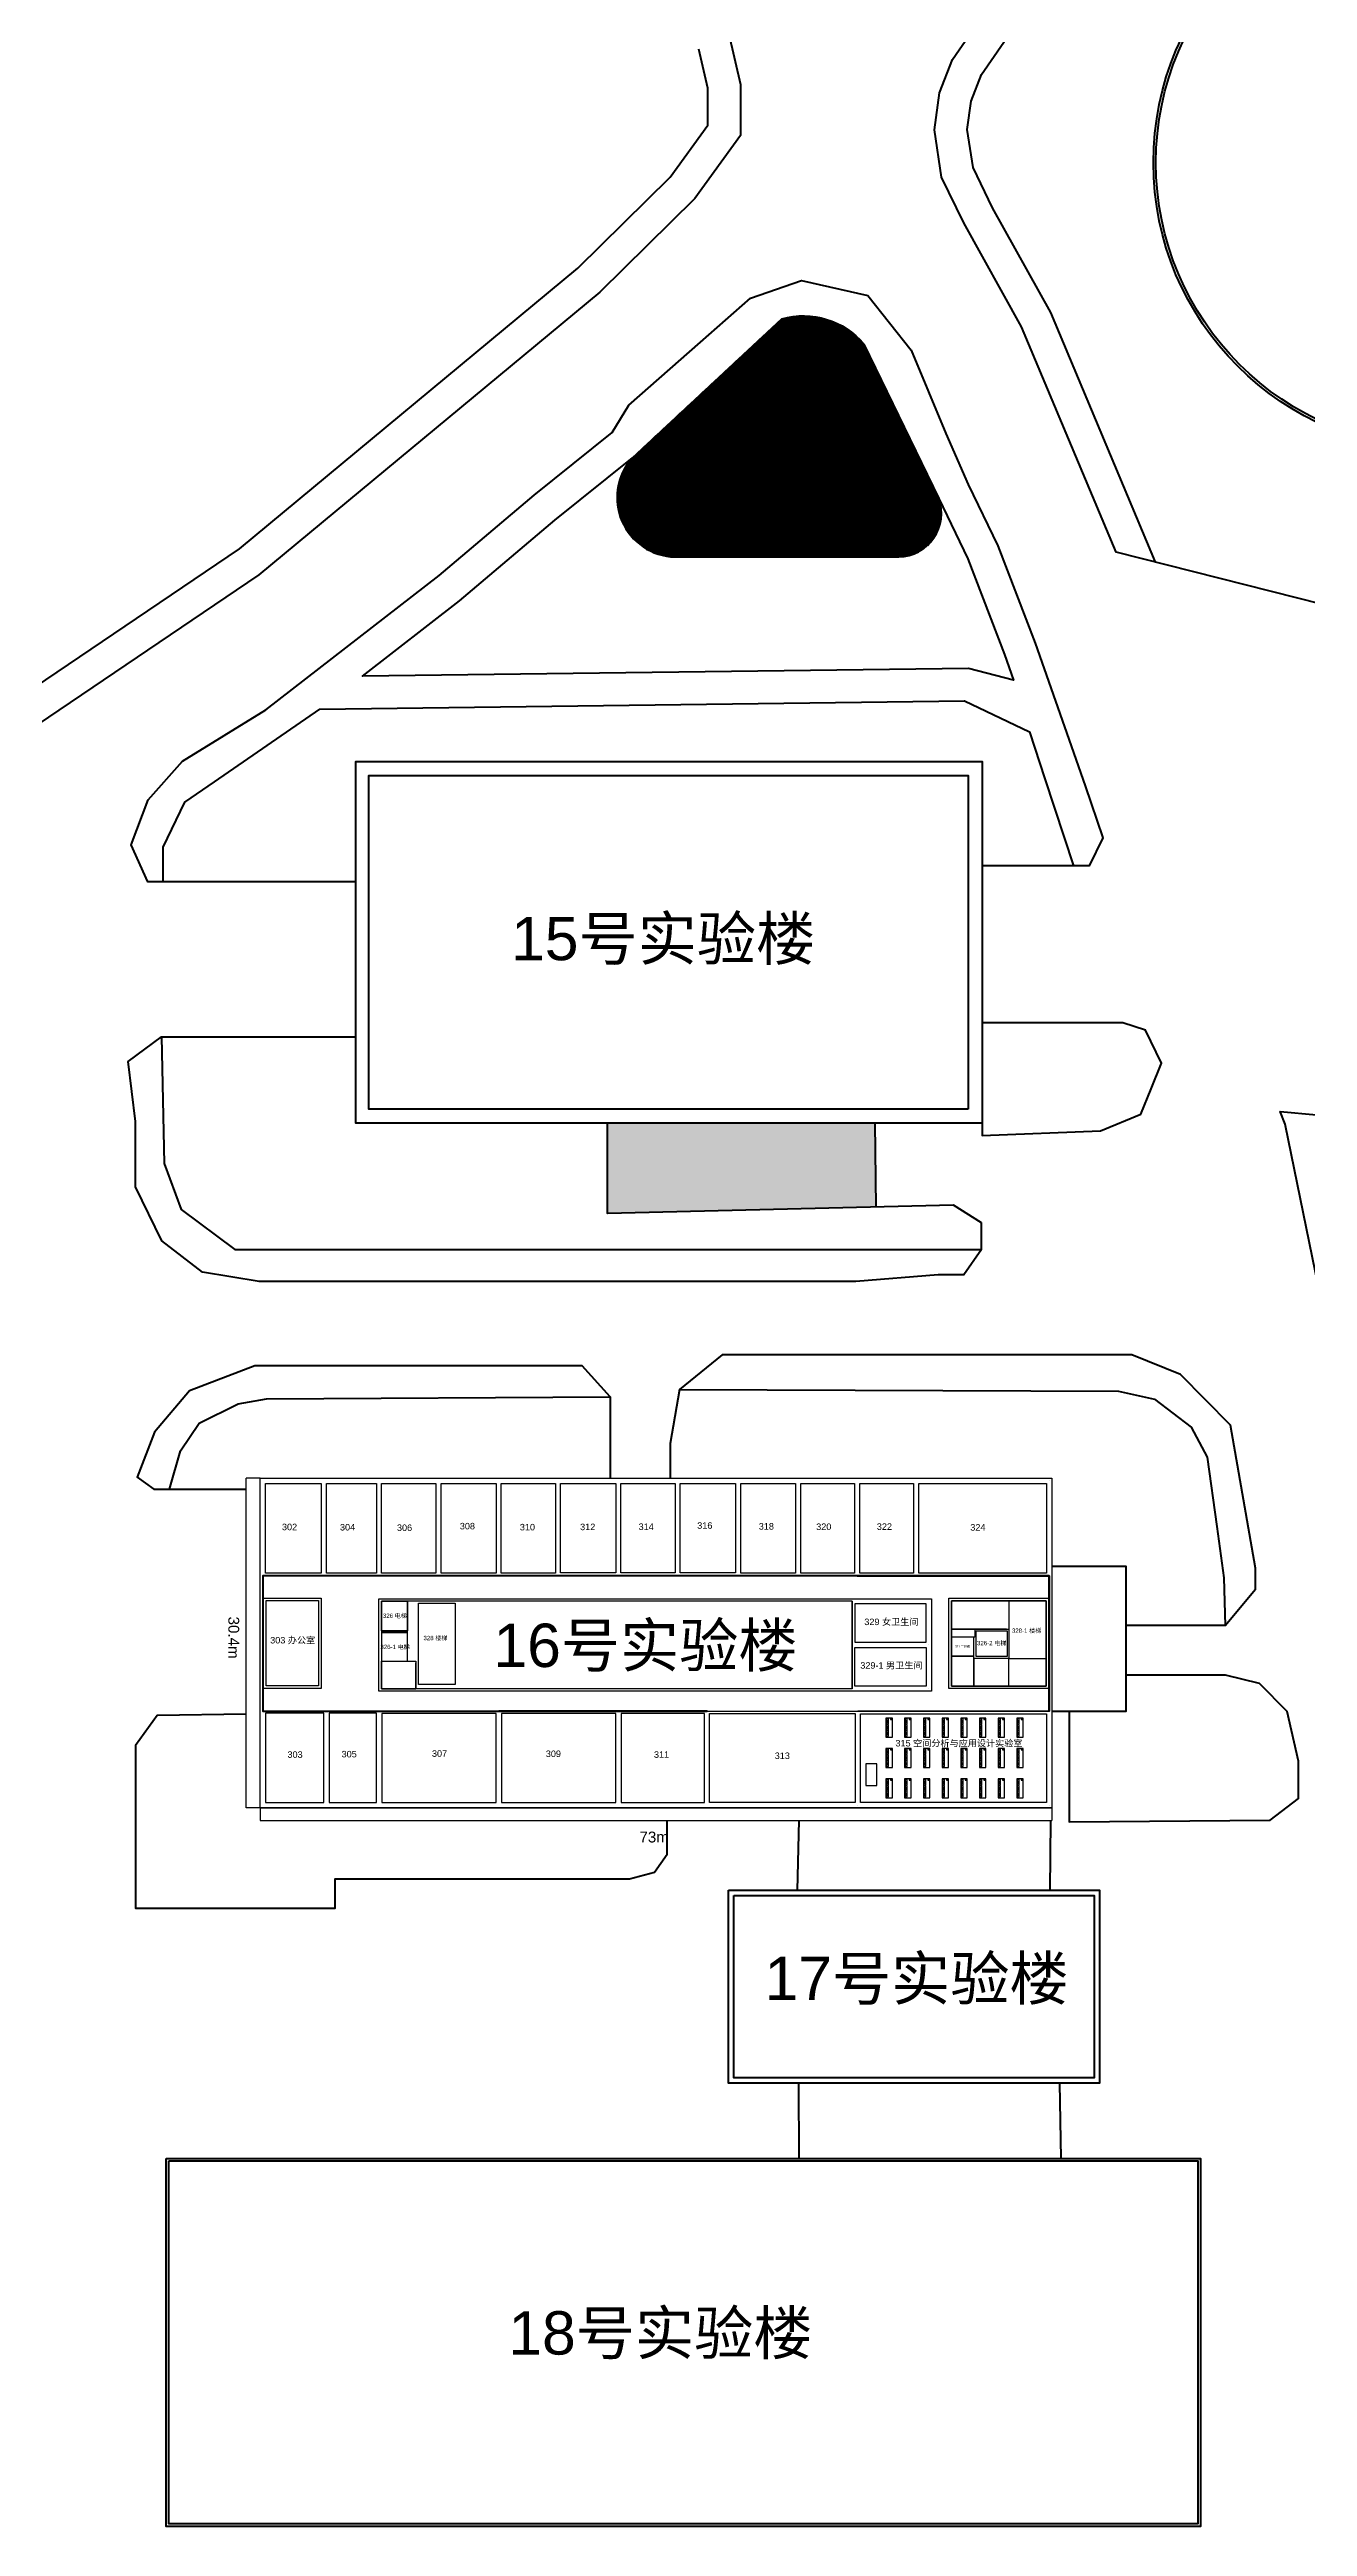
# Model space of a CAD drawing. Header units: millimetres. Extents: x -326080 to 309193, y -226399 to 796887.
# Drawn here: x -17036 to 98959, y -49243 to 179152 of the extents above; entities that cross this region are included whole.
import ezdxf

# ---------------------------------------------------------------- set-up
doc = ezdxf.new("R2010")
doc.units = ezdxf.units.MM
doc.layers.get('0').update_dxf_attribs({"color": 240})
doc.layers.add('wall-floor', color=7, linetype='Continuous')
doc.layers.get('0').off()
doc.styles.add('Annotative', font='arial.ttf')
doc.styles.get("Standard").update_dxf_attribs({"font": 'arial.ttf'})
doc.dimstyles.new('ISO-25', dxfattribs={"dimtxt": 2.5, "dimasz": 2.5, "dimexe": 1.25, "dimexo": 0.625, "dimtad": 1, "dimtxsty": 'Standard', "dimcen": 2.5, "dimadec": 0, "dimazin": 0, "dimtfac": 1, "dimtmove": 0, "dimatfit": 3, "dimfxl": 1, "dimarcsym": 0})

# ---------------------------------------------------------------- blocks, each defined once
blk = doc.blocks.new('phone')
for points in [[(481, 3683), (531, 3683, 0.4142136), (541, 3693), (541, 3813, 0.4142136), (531, 3823), (481, 3823, 0.4142136), (471, 3813), (471, 3693, 0.4142136)], [(481, 3688), (531, 3688, 0.4142136), (536, 3693), (536, 3813, 0.4142136), (531, 3818), (481, 3818, 0.4142136), (476, 3813), (476, 3693, 0.4142136)]]:
    blk.add_lwpolyline(points, format="xyb", close=True)
blk = doc.blocks.new('*D7')
at = {"layer": 'wall-floor', "color": 0, "linetype": 'ByBlock', "lineweight": -2, "transparency": 16777216}
for p, q in [((2390, 17033), (2390, 15851)), ((75390, 17033), (75390, 15851)), ((2392, 15853), (75387, 15853))]:
    blk.add_line(p, q, dxfattribs=at)
at = {"layer": 'wall-floor', "color": 0, "linetype": 'ByBlock', "lineweight": 211, "transparency": 16777216}
for points in [[(2392, 15853), (2392, 15852), (2390, 15853)], [(75387, 15853), (75387, 15852), (75390, 15853)]]:
    blk.add_solid(points, dxfattribs=at)
at = {"layer": 'wall-floor', "color": 0, "linetype": 'ByBlock', "lineweight": 211, "transparency": 16777216, "insert": (38890, 15855), "char_height": 2.5, "attachment_point": 5}
blk.add_mtext('73000', dxfattribs=at)
blk = doc.blocks.new('*D8')
at = {"layer": 'wall-floor', "color": 0, "linetype": 'ByBlock', "lineweight": -2, "transparency": 16777216}
for p, q in [((2389, 47412), (1091, 47412)), ((1092, 17036), (1092, 47409)), ((2389, 17033), (1091, 17033))]:
    blk.add_line(p, q, dxfattribs=at)
at = {"layer": 'wall-floor', "color": 0, "linetype": 'ByBlock', "lineweight": 211, "transparency": 16777216}
for points in [[(1092, 47409), (1092, 47409), (1092, 47412)], [(1092, 17036), (1092, 17036), (1092, 17033)]]:
    blk.add_solid(points, dxfattribs=at)
at = {"layer": 'wall-floor', "color": 0, "linetype": 'ByBlock', "lineweight": 211, "transparency": 16777216, "insert": (1090, 32223), "char_height": 2.5, "attachment_point": 5, "rotation": 90}
blk.add_mtext('30378,65', dxfattribs=at)

msp = doc.modelspace()

# ---------------------------------------------------------------- hatches: boundary and pattern name
at = {"layer": 'wall-floor', "linetype": 'ByBlock', "lineweight": 211}
h = msp.add_hatch(dxfattribs=at)
h.set_pattern_fill('ANSI32', color=3)
h.set_pattern_definition([(45, (2389.561, 17033.2605), (-6.7351921, 6.7351921), []), (45, (2394.0515, 17033.2605), (-6.7351921, 6.7351921), [])])
h.paths.add_polyline_path([(58058.652, 151988.849, 0.2948993163), (50499.959, 154323.615), (36712.931, 141502.011, 0.6418057262), (40631.496, 132362.359), (61285.547, 132362.359, 0.5124046251), (64959.199, 137748.228)])
at = {"layer": 'wall-floor', "linetype": 'ByBlock', "lineweight": 211, "true_color": 0x939598, "transparency": 33554687}
h = msp.add_hatch(dxfattribs=at)
h.set_pattern_fill('AR-SAND', color=252, scale=0.5)
h.set_pattern_definition([(37.5, (2389.561, 17033.26), (-0.8000156, 24.470662), [0, -19.304, 0, -21.59, 0, -20.6375]), (7.5, (2389.56, 17033.26), (22.476164, 35.841255), [0, -10.414, 0, -17.399, 0, -6.6675]), (327.5, (2373.94, 17033.26), (39.5496185, 0.071859), [0, -6.35, 0, -22.86, 0, -29.845]), (317.5, (2373.94, 17033.26), (38.177823, 11.146466), [0, -3.175, 0, -14.986, 0, -17.145])])
h.paths.add_polyline_path([(59080.087, 80153.441), (34411.965, 80153.441), (34411.965, 71837.098), (59148.586, 72434.235)])

# ---------------------------------------------------------------- linework, layer by layer
at = {"layer": 'wall-floor', "linetype": 'ByBlock', "lineweight": 211}
for p, q in [((59080.087, 80153.441), (59148.586, 72434.235)), ((52063.474, 15848.985), (51913.86, 9442.387)), ((75274.565, 15848.985), (75196.367, 9442.387)), ((52021.991, -8360.919), (52070.536, -15300.409)), ((76099.902, -8360.919), (76225.21, -15300.409))]:
    msp.add_line(p, q, dxfattribs=at)
at = {"layer": 'wall-floor'}
for p, q in [((2389.561, 17033.261), (2389.561, 47411.906)), ((2389.561, 47411.906), (75389.561, 47411.906)), ((75149.561, 47171.906), (75149.561, 47171.906)), ((75389.561, 47411.906), (75389.561, 17033.261)), ((8260.131, 38415.596), (2629.561, 38415.596)), ((74871.027, 36104.012), (74871.027, 36104.012)), ((64042.437, 32058.002), (64042.437, 32058.002)), ((56974.624, 28003.595), (13577.339, 28003.595)), ((64042.437, 28003.595), (64042.437, 28003.595)), ((74871.027, 28254.855), (74871.027, 28254.855)), ((2389.561, 17033.261), (75389.561, 17033.261)), ((75389.561, 17033.261), (2389.561, 17033.261)), ((57503.903, 17273.261), (57503.903, 17273.261)), ((75149.561, 17273.261), (75149.561, 17273.261))]:
    msp.add_line(p, q, dxfattribs=at)
at = {"layer": 'wall-floor', "linetype": 'ByBlock', "lineweight": 211}
for points in [[(84946.169, 131881.825), (75302.535, 154897.772), (69929.115, 164552.454), (68120.415, 168268.755), (67593.248, 171767.728), (67960.898, 174401.489), (68898.105, 176837.237), (78104.134, 190196.601), (90680.285, 209801.113)], [(143112.696, 117150.15), (81307.324, 132803.425), (72600.062, 153584.584), (67267.689, 163165.513), (65222.224, 167368.293), (64561.866, 171751.293), (65037.324, 175157.358), (66225.969, 178246.58), (75605.767, 191858.11)], [(201262.847, 183373.602), (283601.935, 162254.435), (302781.307, 157116.768), (304902.709, 157170.399), (307219.418, 155137.043), (309193.148, 153404.717), (309193.148, 149940.05), (277760.75, 28063.394), (261183.328, -35238.581), (260563.524, -37585.419), (259079.716, -39481.662), (257708.619, -40251.42), (255755.271, -40739.561), (253369.5, -40635.56), (139865.984, -11027.391), (118579.241, -5126.281), (117183.655, -4164.503), (113619.52, -1708.253), (96904.2, 80062.655), (96432.39, 81241.678), (99789.497, 80927.267), (117183.655, -4164.503)], [(45592.44, 180565.849), (46678.258, 175928.437), (46678.258, 171221.076), (42472.691, 165411.424), (33703.209, 156764.432), (2267.509, 130713.564), (-27428.409, 110641.228), (-47513.455, 99396.543), (-84494.382, 81640.287), (-85792.897, 84344.701), (-85792.897, 84344.701), (-48896.832, 102060.211), (-29003.949, 113197.314), (466.102, 133116.979), (31689.164, 158991.633), (40188.792, 167372.542), (43678.258, 172192.956), (43678.258, 175581.908), (42835.087, 179183.003)], [(11195.545, 102409.235), (1572.602, 102409.235), (-7985.416, 102409.235), (-9496.319, 105823.798), (-7952.58, 109960.666), (-4766.564, 113539.39), (2923.265, 118267.796), (18884.291, 130638.119), (27651.696, 138059.361), (34831.806, 143838.967), (36369.511, 146353.392), (42985.777, 152175.647), (47600.163, 156236.265), (52293.435, 157852.63), (58406.514, 156472.806), (62429.309, 151426.598), (65623.887, 143739.024), (67658.939, 139056.435), (70401.989, 133395.619), (73839.543, 124403.793), (76550.814, 116691.56), (78465.858, 111244.2), (80086.411, 106458.428), (78825.527, 103885.153), (74990.341, 103885.153), (68960.671, 103885.153)], [(-6571.884, 102409.235), (-6571.884, 105588.886), (-4566.251, 109745.729), (-1836.21, 111625.546), (7902.151, 118331.062), (7902.151, 118331.062), (67348.613, 119086.438), (67348.613, 119086.438), (73336.096, 116240.767), (74750.649, 111911.797), (77373.472, 103885.153)], [(68960.671, 80153.441), (68960.671, 79019.646), (79874.642, 79440.199), (83591.005, 80982.226), (84537.64, 83330.314), (85491.326, 85695.89), (84011.737, 88727.418), (81943.181, 89393.293), (76508.865, 89393.293), (68960.671, 89393.293)], [(-6706.891, 88112.112), (-6462.059, 76434.702), (-4888.128, 72204.266), (43.521, 68498.259), (56110.461, 68498.259), (68894.498, 68498.259), (67285.591, 66154.631), (64907.198, 66154.631), (57317.348, 65560.278), (2287.248, 65560.278), (-2924.208, 66426.398), (-6666.677, 69293.305), (-9115.006, 74292.917), (-9115.006, 80306.429), (-9779.564, 85830.47), (-6706.891, 88112.112), (11195.545, 88112.112)], [(68894.498, 68498.259), (68894.498, 70961.993), (66313.514, 72607.195), (34411.965, 71837.098), (34411.965, 80153.441)], [(34670.158, 54925.204), (32068.062, 57791.19), (1902.903, 57791.19), (-4120.491, 55479.13), (-7349.023, 51649.781), (-8963.298, 47507.343), (-7404.398, 46408.648), (1095.786, 46408.648)], [(91356.594, 33825.125), (94164.816, 37170.582), (94164.816, 39131.706), (91856.682, 52321.251), (87240.432, 56974.121), (82778.046, 58781.438), (45001.634, 58781.438), (41039.354, 55589.796), (40193.041, 50629.296), (40193.041, 47411.906)], [(-5985.113, 46408.648), (-4958.566, 49926.89), (-3253.374, 52491.187), (353.181, 54286.199), (2955.358, 54745.046), (34670.158, 54925.204), (34670.158, 47411.906)], [(41039.354, 55589.796), (41039.354, 55589.796), (81547.031, 55435.981), (84855.358, 54705.367), (88240.61, 52128.984), (89702.43, 49360.335), (90587.221, 42977.058), (91247.14, 38216.109), (91356.594, 33825.125), (82240.517, 33825.125)], [(75389.561, 25930.894), (82240.517, 25930.894), (82240.517, 39280.792), (75389.561, 39280.792)], [(57436.074, 38425.469), (62884.172, 38425.469), (75149.561, 38425.469), (75149.561, 25930.894), (75149.561, 38425.469), (2629.561, 38425.469), (2629.561, 25949.594), (8505.53, 25949.594), (13364.701, 25949.594), (24400.268, 25949.594), (35431.389, 25949.594), (43592.435, 25949.594), (35431.389, 25949.594), (24400.268, 25949.594)], [(76979.929, 25930.894), (76979.929, 15718.111), (95509.596, 15890.99), (98128.458, 17891.392), (98128.458, 21324.186), (97090.791, 25893.008), (94546.064, 28486.127), (91408.368, 29251.715), (82240.517, 29251.715)], [(1095.786, 25661.385), (-7106.089, 25535.77), (-9116.709, 22772.259), (-9116.709, 7761.375), (9293.096, 7761.375), (9293.096, 10462.075), (36436.594, 10462.075), (38754.57, 11100.947), (39910.201, 12747.698), (39910.201, 15848.985)]]:
    msp.add_lwpolyline(points, dxfattribs=at)
msp.add_lwpolyline([(36712.931, 141502.011), (50499.959, 154323.615, -0.2948993163), (58058.652, 151988.849), (64959.199, 137748.228), (67645.914, 132203.67), (71022.823, 123370.48), (71851.039, 121014.61), (67713.831, 122091.321), (11837.791, 121381.314), (20773.167, 128306.525), (29561.667, 135745.623), (36712.931, 141502.011, 0.6418057262), (40631.496, 132362.359), (61285.547, 132362.359, 0.5124046251), (64959.199, 137748.228)], format="xyb", dxfattribs=at)
for points in [[(68960.671, 80153.441), (11195.545, 80153.441), (11195.545, 113502.607), (68960.671, 113502.607)], [(67666.732, 81446.76), (12397.051, 81446.76), (12397.051, 112209.288), (67666.732, 112209.288)], [(45571.974, 9442.387), (79795.959, 9442.387), (79795.959, -8360.919), (45571.974, -8360.919)], [(46071.974, 8942.387), (79295.959, 8942.387), (79295.959, -7860.919), (46071.974, -7860.919)], [(-6280.734, -15300.409), (89084.401, -15300.409), (89084.401, -49243.448), (-6280.734, -49243.448)], [(-6040.734, -15540.409), (88844.401, -15540.409), (88844.401, -49003.448), (-6040.734, -49003.448)]]:
    msp.add_lwpolyline(points, close=True, dxfattribs=at)
at = {"layer": 'wall-floor'}
for points in [[(2389.561, 47411.906), (75389.561, 47411.906), (75389.561, 17033.261), (2389.561, 17033.261), (2389.561, 17033.261)], [(8020.131, 46931.906), (8020.131, 38655.596), (2869.561, 38655.596), (2869.561, 46931.906)], [(13102.016, 46931.906), (13102.016, 38665.469), (8500.131, 38665.469), (8500.131, 46931.906)], [(18590.47, 46931.906), (18590.47, 38665.469), (13582.016, 38665.469), (13582.016, 46931.906)], [(24134.461, 46931.906), (24134.461, 38665.469), (19070.47, 38665.469), (19070.47, 46931.906)], [(29612.231, 46931.906), (29612.231, 38665.469), (24614.461, 38665.469), (24614.461, 46931.906)], [(35174.428, 46931.906), (35174.428, 38687.52), (30092.231, 38687.52), (30092.231, 46931.906)], [(40644.119, 46931.906), (40644.119, 38687.52), (35654.428, 38687.52), (35654.428, 46931.906)], [(46222.873, 46931.906), (46222.873, 38679.427), (41124.119, 38679.427), (41124.119, 46931.906)], [(51765.278, 46931.906), (51765.278, 38665.469), (46702.873, 38665.469), (46702.873, 46931.906)], [(57196.074, 46931.906), (57196.074, 38665.469), (52245.278, 38665.469), (52245.278, 46931.906)], [(62644.172, 46931.906), (62644.172, 38665.469), (57676.074, 38665.469), (57676.074, 46931.906)], [(74909.561, 46931.906), (74909.561, 38665.469), (63124.172, 38665.469), (63124.172, 46931.906)], [(2954.099, 36128.448), (7780.65, 36128.448), (7780.65, 28260.702), (2954.099, 28260.702)], [(64282.437, 36306.89), (64282.437, 27763.595), (13337.339, 27763.595), (13337.339, 36306.89)], [(16983.032, 28401.256), (16983.032, 35907.576), (20368.742, 35907.576), (20368.742, 28401.256)], [(63802.437, 32298.002), (63802.437, 35826.89), (57214.624, 35826.89), (57214.624, 32298.002)], [(74871.027, 36104.012), (74871.027, 28254.855), (66124.066, 28254.855), (66124.066, 36104.012)], [(71278.783, 33333.002), (71278.783, 30971.278), (68402.297, 30971.278), (68402.297, 33333.002)], [(16752, 30555.353), (16752, 28003.595), (13577.339, 28003.595), (13577.339, 30555.353)], [(57214.624, 28243.595), (57214.624, 31818.002), (63802.437, 31818.002), (63802.437, 28243.595)], [(66124.066, 30996.838), (66124.066, 28254.855), (68205.303, 28254.855), (68205.303, 30996.838)], [(68205.303, 30795.132), (68205.303, 28254.855), (71426.164, 28254.855), (71426.164, 30795.132)], [(2869.561, 25738.235), (2869.561, 17513.261), (8265.53, 17513.261), (8265.53, 25738.235)], [(8745.53, 25738.235), (8745.53, 17513.261), (13124.701, 17513.261), (13124.701, 25738.235)], [(13604.701, 25709.594), (13604.701, 17513.261), (24160.268, 17513.261), (24160.268, 25709.594)], [(24640.268, 25709.594), (24640.268, 17513.261), (35191.389, 17513.261), (35191.389, 25709.594)], [(35671.389, 25709.594), (35671.389, 17513.261), (43352.435, 17513.261), (43352.435, 25709.594)], [(57263.903, 25709.594), (57263.903, 17513.261), (43832.435, 17513.261), (43832.435, 25709.594)], [(74909.561, 25690.894), (74909.561, 17513.261), (57743.903, 17513.261), (57743.903, 25690.894)], [(60693.3, 23547.312), (60693.3, 25287.243), (60093.3, 25287.243), (60093.3, 23547.312)], [(60328.844, 24742.662), (60328.844, 25242.662), (60128.844, 25242.662), (60128.844, 24742.662)], [(62415.918, 23547.312), (62415.918, 25287.243), (61815.918, 25287.243), (61815.918, 23547.312)], [(62051.462, 24742.662), (62051.462, 25242.662), (61851.462, 25242.662), (61851.462, 24742.662)], [(64138.536, 23547.312), (64138.536, 25287.243), (63538.536, 25287.243), (63538.536, 23547.312)], [(63774.081, 24742.662), (63774.081, 25242.662), (63574.081, 25242.662), (63574.081, 24742.662)], [(65861.154, 23547.312), (65861.154, 25287.243), (65261.154, 25287.243), (65261.154, 23547.312)], [(65496.699, 24742.662), (65496.699, 25242.662), (65296.699, 25242.662), (65296.699, 24742.662)], [(67583.772, 23547.312), (67583.772, 25287.243), (66983.772, 25287.243), (66983.772, 23547.312)], [(67219.317, 24742.662), (67219.317, 25242.662), (67019.317, 25242.662), (67019.317, 24742.662)], [(69306.391, 23547.312), (69306.391, 25287.243), (68706.391, 25287.243), (68706.391, 23547.312)], [(68941.935, 24742.662), (68941.935, 25242.662), (68741.935, 25242.662), (68741.935, 24742.662)], [(71029.009, 23547.312), (71029.009, 25287.243), (70429.009, 25287.243), (70429.009, 23547.312)], [(70664.553, 24742.662), (70664.553, 25242.662), (70464.553, 25242.662), (70464.553, 24742.662)], [(72751.627, 23547.312), (72751.627, 25287.243), (72151.627, 25287.243), (72151.627, 23547.312)], [(72387.172, 24742.662), (72387.172, 25242.662), (72187.172, 25242.662), (72187.172, 24742.662)], [(60328.844, 24181.575), (60328.844, 24681.575), (60128.844, 24681.575), (60128.844, 24181.575)], [(60328.844, 23643.133), (60328.844, 24143.133), (60128.844, 24143.133), (60128.844, 23643.133)], [(60248.376, 24902.433), (60248.376, 25052.433), (60198.376, 25052.433), (60198.376, 24902.433)], [(60248.376, 24341.347), (60248.376, 24491.347), (60198.376, 24491.347), (60198.376, 24341.347)], [(60248.376, 23802.905), (60248.376, 23952.905), (60198.376, 23952.905), (60198.376, 23802.905)], [(62051.462, 24181.575), (62051.462, 24681.575), (61851.462, 24681.575), (61851.462, 24181.575)], [(62051.462, 23643.133), (62051.462, 24143.133), (61851.462, 24143.133), (61851.462, 23643.133)], [(61970.994, 24902.433), (61970.994, 25052.433), (61920.994, 25052.433), (61920.994, 24902.433)], [(61970.994, 24341.347), (61970.994, 24491.347), (61920.994, 24491.347), (61920.994, 24341.347)], [(61970.994, 23802.905), (61970.994, 23952.905), (61920.994, 23952.905), (61920.994, 23802.905)], [(63774.081, 24181.575), (63774.081, 24681.575), (63574.081, 24681.575), (63574.081, 24181.575)], [(63774.081, 23643.133), (63774.081, 24143.133), (63574.081, 24143.133), (63574.081, 23643.133)], [(63693.612, 24902.433), (63693.612, 25052.433), (63643.612, 25052.433), (63643.612, 24902.433)], [(63693.612, 24341.347), (63693.612, 24491.347), (63643.612, 24491.347), (63643.612, 24341.347)], [(63693.612, 23802.905), (63693.612, 23952.905), (63643.612, 23952.905), (63643.612, 23802.905)], [(65496.699, 24181.575), (65496.699, 24681.575), (65296.699, 24681.575), (65296.699, 24181.575)], [(65496.699, 23643.133), (65496.699, 24143.133), (65296.699, 24143.133), (65296.699, 23643.133)], [(65416.23, 24902.433), (65416.23, 25052.433), (65366.23, 25052.433), (65366.23, 24902.433)], [(65416.23, 24341.347), (65416.23, 24491.347), (65366.23, 24491.347), (65366.23, 24341.347)], [(65416.23, 23802.905), (65416.23, 23952.905), (65366.23, 23952.905), (65366.23, 23802.905)], [(67219.317, 24181.575), (67219.317, 24681.575), (67019.317, 24681.575), (67019.317, 24181.575)], [(67219.317, 23643.133), (67219.317, 24143.133), (67019.317, 24143.133), (67019.317, 23643.133)], [(67138.848, 24902.433), (67138.848, 25052.433), (67088.848, 25052.433), (67088.848, 24902.433)], [(67138.848, 24341.347), (67138.848, 24491.347), (67088.848, 24491.347), (67088.848, 24341.347)], [(67138.848, 23802.905), (67138.848, 23952.905), (67088.848, 23952.905), (67088.848, 23802.905)], [(68941.935, 24181.575), (68941.935, 24681.575), (68741.935, 24681.575), (68741.935, 24181.575)], [(68941.935, 23643.133), (68941.935, 24143.133), (68741.935, 24143.133), (68741.935, 23643.133)], [(68861.467, 24902.433), (68861.467, 25052.433), (68811.467, 25052.433), (68811.467, 24902.433)], [(68861.467, 24341.347), (68861.467, 24491.347), (68811.467, 24491.347), (68811.467, 24341.347)], [(68861.467, 23802.905), (68861.467, 23952.905), (68811.467, 23952.905), (68811.467, 23802.905)], [(70664.553, 24181.575), (70664.553, 24681.575), (70464.553, 24681.575), (70464.553, 24181.575)], [(70664.553, 23643.133), (70664.553, 24143.133), (70464.553, 24143.133), (70464.553, 23643.133)], [(70584.085, 24902.433), (70584.085, 25052.433), (70534.085, 25052.433), (70534.085, 24902.433)], [(70584.085, 24341.347), (70584.085, 24491.347), (70534.085, 24491.347), (70534.085, 24341.347)], [(70584.085, 23802.905), (70584.085, 23952.905), (70534.085, 23952.905), (70534.085, 23802.905)], [(72387.172, 24181.575), (72387.172, 24681.575), (72187.172, 24681.575), (72187.172, 24181.575)], [(72387.172, 23643.133), (72387.172, 24143.133), (72187.172, 24143.133), (72187.172, 23643.133)], [(72306.703, 24902.433), (72306.703, 25052.433), (72256.703, 25052.433), (72256.703, 24902.433)], [(72306.703, 24341.347), (72306.703, 24491.347), (72256.703, 24491.347), (72256.703, 24341.347)], [(72306.703, 23802.905), (72306.703, 23952.905), (72256.703, 23952.905), (72256.703, 23802.905)], [(59250.847, 19070.918), (59250.847, 21070.918), (58250.847, 21070.918), (58250.847, 19070.918)], [(60693.3, 20747.694), (60693.3, 22487.626), (60093.3, 22487.626), (60093.3, 20747.694)], [(60328.844, 21943.044), (60328.844, 22443.044), (60128.844, 22443.044), (60128.844, 21943.044)], [(60328.844, 21381.958), (60328.844, 21881.958), (60128.844, 21881.958), (60128.844, 21381.958)], [(60328.844, 20843.516), (60328.844, 21343.516), (60128.844, 21343.516), (60128.844, 20843.516)], [(60248.376, 22102.816), (60248.376, 22252.816), (60198.376, 22252.816), (60198.376, 22102.816)], [(60248.376, 21541.729), (60248.376, 21691.729), (60198.376, 21691.729), (60198.376, 21541.729)], [(60248.376, 21003.287), (60248.376, 21153.287), (60198.376, 21153.287), (60198.376, 21003.287)], [(62415.918, 20747.694), (62415.918, 22487.626), (61815.918, 22487.626), (61815.918, 20747.694)], [(62051.462, 21943.044), (62051.462, 22443.044), (61851.462, 22443.044), (61851.462, 21943.044)], [(62051.462, 21381.958), (62051.462, 21881.958), (61851.462, 21881.958), (61851.462, 21381.958)], [(62051.462, 20843.516), (62051.462, 21343.516), (61851.462, 21343.516), (61851.462, 20843.516)], [(61970.994, 22102.816), (61970.994, 22252.816), (61920.994, 22252.816), (61920.994, 22102.816)], [(61970.994, 21541.729), (61970.994, 21691.729), (61920.994, 21691.729), (61920.994, 21541.729)], [(61970.994, 21003.287), (61970.994, 21153.287), (61920.994, 21153.287), (61920.994, 21003.287)], [(64138.536, 20747.694), (64138.536, 22487.626), (63538.536, 22487.626), (63538.536, 20747.694)], [(63774.081, 21943.044), (63774.081, 22443.044), (63574.081, 22443.044), (63574.081, 21943.044)], [(63774.081, 21381.958), (63774.081, 21881.958), (63574.081, 21881.958), (63574.081, 21381.958)], [(63774.081, 20843.516), (63774.081, 21343.516), (63574.081, 21343.516), (63574.081, 20843.516)], [(63693.612, 22102.816), (63693.612, 22252.816), (63643.612, 22252.816), (63643.612, 22102.816)], [(63693.612, 21541.729), (63693.612, 21691.729), (63643.612, 21691.729), (63643.612, 21541.729)], [(63693.612, 21003.287), (63693.612, 21153.287), (63643.612, 21153.287), (63643.612, 21003.287)], [(65861.154, 20747.694), (65861.154, 22487.626), (65261.154, 22487.626), (65261.154, 20747.694)], [(65496.699, 21943.044), (65496.699, 22443.044), (65296.699, 22443.044), (65296.699, 21943.044)], [(65496.699, 21381.958), (65496.699, 21881.958), (65296.699, 21881.958), (65296.699, 21381.958)], [(65496.699, 20843.516), (65496.699, 21343.516), (65296.699, 21343.516), (65296.699, 20843.516)], [(65416.23, 22102.816), (65416.23, 22252.816), (65366.23, 22252.816), (65366.23, 22102.816)], [(65416.23, 21541.729), (65416.23, 21691.729), (65366.23, 21691.729), (65366.23, 21541.729)], [(65416.23, 21003.287), (65416.23, 21153.287), (65366.23, 21153.287), (65366.23, 21003.287)], [(67583.772, 20747.694), (67583.772, 22487.626), (66983.772, 22487.626), (66983.772, 20747.694)], [(67219.317, 21943.044), (67219.317, 22443.044), (67019.317, 22443.044), (67019.317, 21943.044)], [(67219.317, 21381.958), (67219.317, 21881.958), (67019.317, 21881.958), (67019.317, 21381.958)], [(67219.317, 20843.516), (67219.317, 21343.516), (67019.317, 21343.516), (67019.317, 20843.516)], [(67138.848, 22102.816), (67138.848, 22252.816), (67088.848, 22252.816), (67088.848, 22102.816)], [(67138.848, 21541.729), (67138.848, 21691.729), (67088.848, 21691.729), (67088.848, 21541.729)], [(67138.848, 21003.287), (67138.848, 21153.287), (67088.848, 21153.287), (67088.848, 21003.287)], [(69306.391, 20747.694), (69306.391, 22487.626), (68706.391, 22487.626), (68706.391, 20747.694)], [(68941.935, 21943.044), (68941.935, 22443.044), (68741.935, 22443.044), (68741.935, 21943.044)], [(68941.935, 21381.958), (68941.935, 21881.958), (68741.935, 21881.958), (68741.935, 21381.958)], [(68941.935, 20843.516), (68941.935, 21343.516), (68741.935, 21343.516), (68741.935, 20843.516)], [(68861.467, 22102.816), (68861.467, 22252.816), (68811.467, 22252.816), (68811.467, 22102.816)], [(68861.467, 21541.729), (68861.467, 21691.729), (68811.467, 21691.729), (68811.467, 21541.729)], [(68861.467, 21003.287), (68861.467, 21153.287), (68811.467, 21153.287), (68811.467, 21003.287)], [(71029.009, 20747.694), (71029.009, 22487.626), (70429.009, 22487.626), (70429.009, 20747.694)], [(70664.553, 21943.044), (70664.553, 22443.044), (70464.553, 22443.044), (70464.553, 21943.044)], [(70664.553, 21381.958), (70664.553, 21881.958), (70464.553, 21881.958), (70464.553, 21381.958)], [(70664.553, 20843.516), (70664.553, 21343.516), (70464.553, 21343.516), (70464.553, 20843.516)], [(70584.085, 22102.816), (70584.085, 22252.816), (70534.085, 22252.816), (70534.085, 22102.816)], [(70584.085, 21541.729), (70584.085, 21691.729), (70534.085, 21691.729), (70534.085, 21541.729)], [(70584.085, 21003.287), (70584.085, 21153.287), (70534.085, 21153.287), (70534.085, 21003.287)], [(72751.627, 20747.694), (72751.627, 22487.626), (72151.627, 22487.626), (72151.627, 20747.694)], [(72387.172, 21943.044), (72387.172, 22443.044), (72187.172, 22443.044), (72187.172, 21943.044)], [(72387.172, 21381.958), (72387.172, 21881.958), (72187.172, 21881.958), (72187.172, 21381.958)], [(72387.172, 20843.516), (72387.172, 21343.516), (72187.172, 21343.516), (72187.172, 20843.516)], [(72306.703, 22102.816), (72306.703, 22252.816), (72256.703, 22252.816), (72256.703, 22102.816)], [(72306.703, 21541.729), (72306.703, 21691.729), (72256.703, 21691.729), (72256.703, 21541.729)], [(72306.703, 21003.287), (72306.703, 21153.287), (72256.703, 21153.287), (72256.703, 21003.287)], [(60693.3, 17948.077), (60693.3, 19688.008), (60093.3, 19688.008), (60093.3, 17948.077)], [(60328.844, 19143.427), (60328.844, 19643.427), (60128.844, 19643.427), (60128.844, 19143.427)], [(60328.844, 18582.34), (60328.844, 19082.34), (60128.844, 19082.34), (60128.844, 18582.34)], [(60328.844, 18043.898), (60328.844, 18543.898), (60128.844, 18543.898), (60128.844, 18043.898)], [(60248.376, 19303.198), (60248.376, 19453.198), (60198.376, 19453.198), (60198.376, 19303.198)], [(60248.376, 18742.111), (60248.376, 18892.111), (60198.376, 18892.111), (60198.376, 18742.111)], [(60248.376, 18203.669), (60248.376, 18353.669), (60198.376, 18353.669), (60198.376, 18203.669)], [(62415.918, 17948.077), (62415.918, 19688.008), (61815.918, 19688.008), (61815.918, 17948.077)], [(62051.462, 19143.427), (62051.462, 19643.427), (61851.462, 19643.427), (61851.462, 19143.427)], [(62051.462, 18582.34), (62051.462, 19082.34), (61851.462, 19082.34), (61851.462, 18582.34)], [(62051.462, 18043.898), (62051.462, 18543.898), (61851.462, 18543.898), (61851.462, 18043.898)], [(61970.994, 19303.198), (61970.994, 19453.198), (61920.994, 19453.198), (61920.994, 19303.198)], [(61970.994, 18742.111), (61970.994, 18892.111), (61920.994, 18892.111), (61920.994, 18742.111)], [(61970.994, 18203.669), (61970.994, 18353.669), (61920.994, 18353.669), (61920.994, 18203.669)], [(64138.536, 17948.077), (64138.536, 19688.008), (63538.536, 19688.008), (63538.536, 17948.077)], [(63774.081, 19143.427), (63774.081, 19643.427), (63574.081, 19643.427), (63574.081, 19143.427)], [(63774.081, 18582.34), (63774.081, 19082.34), (63574.081, 19082.34), (63574.081, 18582.34)], [(63774.081, 18043.898), (63774.081, 18543.898), (63574.081, 18543.898), (63574.081, 18043.898)], [(63693.612, 19303.198), (63693.612, 19453.198), (63643.612, 19453.198), (63643.612, 19303.198)], [(63693.612, 18742.111), (63693.612, 18892.111), (63643.612, 18892.111), (63643.612, 18742.111)], [(63693.612, 18203.669), (63693.612, 18353.669), (63643.612, 18353.669), (63643.612, 18203.669)], [(65861.154, 17948.077), (65861.154, 19688.008), (65261.154, 19688.008), (65261.154, 17948.077)], [(65496.699, 19143.427), (65496.699, 19643.427), (65296.699, 19643.427), (65296.699, 19143.427)], [(65496.699, 18582.34), (65496.699, 19082.34), (65296.699, 19082.34), (65296.699, 18582.34)], [(65496.699, 18043.898), (65496.699, 18543.898), (65296.699, 18543.898), (65296.699, 18043.898)], [(65416.23, 19303.198), (65416.23, 19453.198), (65366.23, 19453.198), (65366.23, 19303.198)], [(65416.23, 18742.111), (65416.23, 18892.111), (65366.23, 18892.111), (65366.23, 18742.111)], [(65416.23, 18203.669), (65416.23, 18353.669), (65366.23, 18353.669), (65366.23, 18203.669)], [(67583.772, 17948.077), (67583.772, 19688.008), (66983.772, 19688.008), (66983.772, 17948.077)], [(67219.317, 19143.427), (67219.317, 19643.427), (67019.317, 19643.427), (67019.317, 19143.427)], [(67219.317, 18582.34), (67219.317, 19082.34), (67019.317, 19082.34), (67019.317, 18582.34)], [(67219.317, 18043.898), (67219.317, 18543.898), (67019.317, 18543.898), (67019.317, 18043.898)], [(67138.848, 19303.198), (67138.848, 19453.198), (67088.848, 19453.198), (67088.848, 19303.198)], [(67138.848, 18742.111), (67138.848, 18892.111), (67088.848, 18892.111), (67088.848, 18742.111)], [(67138.848, 18203.669), (67138.848, 18353.669), (67088.848, 18353.669), (67088.848, 18203.669)], [(69306.391, 17948.077), (69306.391, 19688.008), (68706.391, 19688.008), (68706.391, 17948.077)], [(68941.935, 19143.427), (68941.935, 19643.427), (68741.935, 19643.427), (68741.935, 19143.427)], [(68941.935, 18582.34), (68941.935, 19082.34), (68741.935, 19082.34), (68741.935, 18582.34)], [(68941.935, 18043.898), (68941.935, 18543.898), (68741.935, 18543.898), (68741.935, 18043.898)], [(68861.467, 19303.198), (68861.467, 19453.198), (68811.467, 19453.198), (68811.467, 19303.198)], [(68861.467, 18742.111), (68861.467, 18892.111), (68811.467, 18892.111), (68811.467, 18742.111)], [(68861.467, 18203.669), (68861.467, 18353.669), (68811.467, 18353.669), (68811.467, 18203.669)], [(71029.009, 17948.077), (71029.009, 19688.008), (70429.009, 19688.008), (70429.009, 17948.077)], [(70664.553, 19143.427), (70664.553, 19643.427), (70464.553, 19643.427), (70464.553, 19143.427)], [(70664.553, 18582.34), (70664.553, 19082.34), (70464.553, 19082.34), (70464.553, 18582.34)], [(70664.553, 18043.898), (70664.553, 18543.898), (70464.553, 18543.898), (70464.553, 18043.898)], [(70584.085, 19303.198), (70584.085, 19453.198), (70534.085, 19453.198), (70534.085, 19303.198)], [(70584.085, 18742.111), (70584.085, 18892.111), (70534.085, 18892.111), (70534.085, 18742.111)], [(70584.085, 18203.669), (70584.085, 18353.669), (70534.085, 18353.669), (70534.085, 18203.669)], [(72751.627, 17948.077), (72751.627, 19688.008), (72151.627, 19688.008), (72151.627, 17948.077)], [(72387.172, 19143.427), (72387.172, 19643.427), (72187.172, 19643.427), (72187.172, 19143.427)], [(72387.172, 18582.34), (72387.172, 19082.34), (72187.172, 19082.34), (72187.172, 18582.34)], [(72387.172, 18043.898), (72387.172, 18543.898), (72187.172, 18543.898), (72187.172, 18043.898)], [(72306.703, 19303.198), (72306.703, 19453.198), (72256.703, 19453.198), (72256.703, 19303.198)], [(72306.703, 18742.111), (72306.703, 18892.111), (72256.703, 18892.111), (72256.703, 18742.111)], [(72306.703, 18203.669), (72306.703, 18353.669), (72256.703, 18353.669), (72256.703, 18203.669)], [(75389.561, 17033.261), (75389.561, 17033.261), (2389.561, 17033.261)], [(57503.903, 17273.261), (57503.903, 17273.261)], [(75149.561, 17273.261), (75149.561, 17273.261)]]:
    msp.add_lwpolyline(points, close=True, dxfattribs=at)
for points in [[(29852.231, 38425.469), (24374.461, 38425.469), (18830.47, 38425.469), (13342.016, 38425.469), (8260.131, 38425.469)], [(2629.561, 36368.448), (8020.65, 36368.448), (8020.65, 28020.702), (2629.561, 28020.702)], [(56974.624, 36066.89), (56974.624, 32058.002), (56974.624, 28003.595), (56974.624, 32058.002), (56974.624, 36066.89), (13577.339, 36066.89), (13577.339, 33342.346), (13577.339, 33178.886), (13577.339, 30555.353), (15958.912, 30555.353), (15958.912, 33178.886), (13577.339, 33178.886), (13577.339, 30555.353), (15958.912, 30555.353), (15958.912, 33178.886), (13577.339, 33178.886), (15958.912, 33178.886), (15958.912, 33342.346), (13577.339, 33342.346), (15958.912, 33342.346), (15958.912, 36066.89), (13577.339, 36066.89), (13577.339, 28003.595), (13577.339, 30400.066)], [(13577.339, 36066.89), (15958.912, 36066.89), (15958.912, 33342.346), (13577.339, 33342.346), (13577.339, 36066.89), (13577.339, 28003.595), (16752, 28003.595), (16752, 30400.066)], [(75149.561, 28014.855), (65884.066, 28014.855), (65884.066, 36344.012), (75149.561, 36344.012)], [(66124.066, 32754.038), (66124.066, 33489.021), (68272.913, 33489.021), (71426.164, 33489.021), (71426.164, 30795.132), (74871.027, 30795.132), (74871.027, 36104.012), (66124.066, 36104.012), (66124.066, 28254.855), (74871.027, 28254.855), (74871.027, 36104.012), (74871.027, 28254.855), (74871.027, 36104.012), (71426.164, 36104.012), (71426.164, 30795.132), (68272.913, 30795.132)], [(71205.531, 33489.021), (66124.066, 33489.021), (66124.066, 36104.012), (71205.531, 36104.012)], [(68272.913, 33489.021), (68272.913, 32754.038), (66124.066, 32754.038), (66124.066, 30996.838), (66124.066, 28254.855), (66124.066, 28254.855), (66124.066, 30996.838), (66124.066, 30996.838), (68205.303, 30996.838), (68205.303, 32754.038)], [(43592.435, 25930.894), (57503.903, 25930.894), (75149.561, 25930.894), (57503.903, 25930.894)]]:
    msp.add_lwpolyline(points, dxfattribs=at)
at = {"layer": 'wall-floor', "linetype": 'ByBlock', "lineweight": 211}
for radius in [26561.411, 26321.411]:
    msp.add_circle((111310.016, 168725.354), radius, dxfattribs=at)

# ---------------------------------------------------------------- block references
at = {"layer": 'wall-floor', "rotation": 90.0000000000002}
for p in [(64318.764, 24693.009), (66041.382, 24693.009), (67764, 24693.009), (69486.619, 24693.009), (71209.237, 24693.009), (72931.855, 24693.009), (74654.473, 24693.009), (76377.091, 24693.009), (64318.764, 21893.391), (66041.382, 21893.391), (67764, 21893.391), (69486.619, 21893.391), (71209.237, 21893.391), (72931.855, 21893.391), (74654.473, 21893.391), (76377.091, 21893.391), (64318.764, 19093.774), (66041.382, 19093.774), (67764, 19093.774), (69486.619, 19093.774), (71209.237, 19093.774), (72931.855, 19093.774), (74654.473, 19093.774), (76377.091, 19093.774)]:
    msp.add_blockref('phone', p, dxfattribs=at)

# ---------------------------------------------------------------- texts
at = {"layer": 'wall-floor', "linetype": 'ByBlock', "lineweight": 211}
for s, height, p in [('15号实验楼', 4000, (25525.947, 95178.274)), ('302', 600, (4395.824, 42619.089)), ('304', 600, (9745.103, 42595.744)), ('306', 600, (15000.951, 42549.046)), ('308', 600, (20796.693, 42695.838)), ('310', 600, (26331.469, 42602.073)), ('312', 600, (31889.696, 42625.512)), ('314', 600, (37280.112, 42639.612)), ('316', 600, (42689.412, 42752.253)), ('318', 600, (48361.672, 42677.159)), ('320', 600, (53658.287, 42639.612)), ('322', 600, (59249.976, 42651.855)), ('324', 600, (67867.779, 42581.254)), ('326 电梯', 400, (13706.973, 34532.032)), ('16号实验楼', 4000, (23901.353, 30005.481)), ('329 女卫生间', 600, (58097.719, 33870.461)), ('303 办公室', 600, (3311.648, 32178.924)), ('326-1 电梯', 400, (13473.859, 31659.601)), ('328 楼梯', 400, (17446.264, 32479.802)), ('331 工具间', 200, (66448.462, 31806.996)), ('326-2 电梯', 400, (68491.297, 32012.079)), ('328-1 楼梯', 400, (71710.541, 33161.886)), ('315 空间分析与应用设计实验室', 600, (60965.716, 22679.115)), ('303', 600, (4907.235, 21633.287)), ('305', 600, (9895.817, 21672.072)), ('307', 600, (18226.851, 21726.068)), ('309', 600, (28725.426, 21705.068)), ('311', 600, (38697.641, 21633.822)), ('313', 600, (49833.322, 21522.519)), ('17号实验楼', 4000, (48899.898, -712.043)), ('18号实验楼', 4000, (25271.349, -33394.673))]:
    msp.add_text(s, height=height, dxfattribs=at).set_placement(p)
at = {"layer": 'wall-floor', "linetype": 'ByBlock', "lineweight": 211, "style": 'Annotative'}
msp.add_text('329-1 男卫生间', height=600, dxfattribs=at).set_placement((57726.791, 29851.466))
at = {"layer": 'wall-floor', "linetype": 'ByBlock', "lineweight": 211, "insert": (451.168, 34657.773), "char_height": 1000, "attachment_point": 1, "rotation": 270}
msp.add_mtext_dynamic_manual_height_columns('30.4m', width=5044.23067, gutter_width=136954.043, heights=[0], dxfattribs=at)
at = {"layer": 'wall-floor', "linetype": 'ByBlock', "lineweight": 211, "insert": (37359.264, 14827.157), "char_height": 1000, "attachment_point": 1}
msp.add_mtext_dynamic_manual_height_columns('73m', width=5044.23067, gutter_width=136954.043, heights=[0], dxfattribs=at)

# ---------------------------------------------------------------- dimensions: what is measured, and where the dimension line sits
at = {"layer": 'wall-floor', "linetype": 'ByBlock', "lineweight": 211}
dim = msp.add_linear_dim(base=(1092.0362, 47411.9063), p1=(2389.5614, 17033.2605), p2=(2389.5614, 47411.9063), angle=90, dimstyle='ISO-25', dxfattribs=at)
dim.commit()
dim.dimension.update_dxf_attribs({"geometry": '*D8', "text_midpoint": (1089.9088, 32222.5834)})
dim = msp.add_linear_dim(base=(75389.561, 15852.735), p1=(2389.561, 17033.261), p2=(75389.561, 17033.261), dimstyle='ISO-25', dxfattribs=at)
dim.commit()
dim.dimension.update_dxf_attribs({"geometry": '*D7', "text_midpoint": (38889.561, 15854.638)})

doc.saveas('drawing.dxf')
